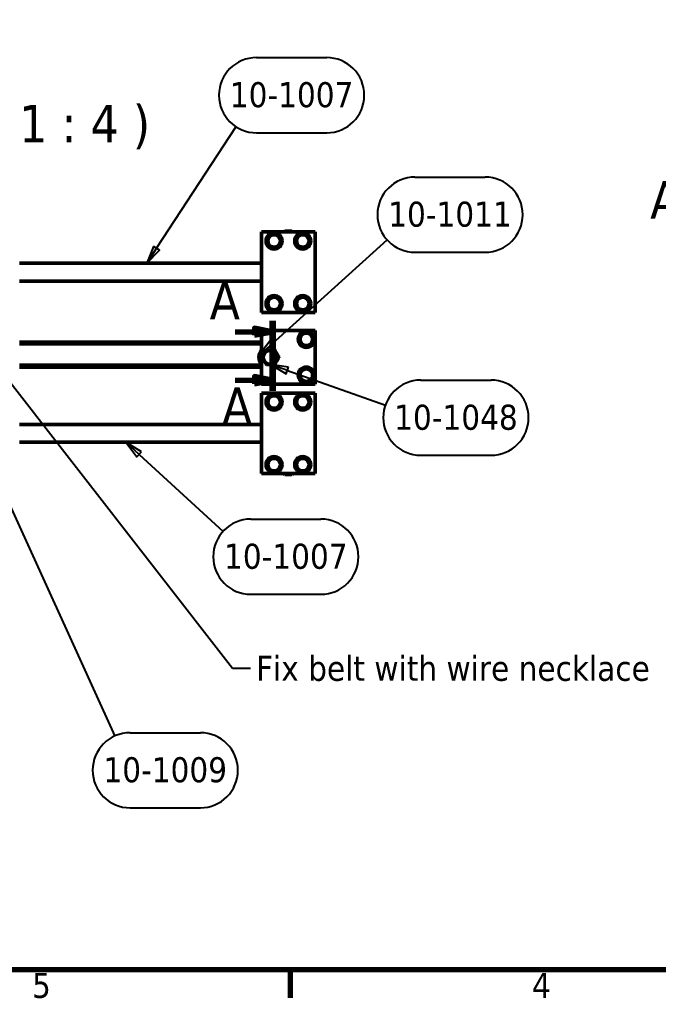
# Model space of a CAD drawing. Header units: millimetres. Extents: x -1492 to 2520, y -1551 to 1782.
# Drawn here: x 613 to 1149, y 36 to 857 of the extents above; entities that cross this region are included whole.
import ezdxf

# ---------------------------------------------------------------- set-up
doc = ezdxf.new("R2010")
doc.units = ezdxf.units.MM
doc.header["$LTSCALE"] = 6
doc.linetypes.add('CHAIN', pattern=[0.3543, 0.2362, -0.0295, 0.0591, -0.0295])
for name, color, linetype, lineweight in [('Border (ISO)', 7, 'Continuous', 70), ('Section Line (ISO)', 7, 'CHAIN', 70), ('Symbol (ISO)', 7, 'Continuous', 25), ('Visible (ISO)', 7, 'Continuous', 50)]:
    doc.layers.add(name, color=color, linetype=linetype, lineweight=lineweight)
doc.styles.add('Label Text (ISO)', font='tahoma.ttf')
doc.styles.add('Note Text (ISO)', font='tahoma.ttf')
doc.dimstyles.new('Default - Method 1b (ISO)$7', dxfattribs={"dimscale": 6, "dimtxt": 3.5, "dimasz": 2.5, "dimexe": 3.175, "dimexo": 0, "dimgap": 0.762, "dimtad": 1, "dimtoh": 1, "dimrnd": 1e-08, "dimtxsty": 'Note Text (ISO)', "dimcen": 0.09, "dimdle": 10, "dimclrd": 256, "dimclre": 256, "dimclrt": 256, "dimazin": 2, "dimtfac": 1, "dimtmove": 0, "dimatfit": 3, "dimfxl": 1, "dimtolj": 1, "dimlwd": -1, "dimlwe": -1, "dimarcsym": 0})

# ---------------------------------------------------------------- blocks, each defined once
blk = doc.blocks.new('Borders Default Border')
at = {"layer": 'Border (ISO)'}
blk.add_line((140, 10), (140, 6.1), dxfattribs=at)
at = {"layer": 'Border (ISO)', "flags": 128}
blk.add_lwpolyline([(10, 10), (10, 287), (410, 287), (410, 10), (10, 10)], dxfattribs=at)
at = {"layer": 'Border (ISO)', "char_height": 3.5, "attachment_point": 7, "style": 'Note Text (ISO)'}
for s, insert in [('5', (103.98, 6.03)), ('4', (173.78, 6.1))]:
    blk.add_mtext(s, dxfattribs=dict(at, insert=insert))
blk = doc.blocks.new('Balloon13')
at = {"layer": 'Symbol (ISO)'}
for p, q in [((157.44, 120.76), (167.23, 120.76)), ((137.52, 97.49), (153.56, 112)), ((157.44, 110.26), (167.23, 110.26)), ((137.18, 97.86), (135.66, 95.82)), ((137.52, 97.49), (135.66, 95.82)), ((135.66, 95.82), (137.85, 97.12)), ((137.85, 97.12), (137.18, 97.86))]:
    blk.add_line(p, q, dxfattribs=at)
at = {"layer": 'Symbol (ISO)', "flags": 128}
blk.add_lwpolyline([(137.18, 97.86), (135.66, 95.82), (137.85, 97.12), (137.18, 97.86)], dxfattribs=at)
at = {"layer": 'Symbol (ISO)'}
for centre, start, end in [((157.44, 115.51), 90, 270), ((167.23, 115.51), 270, 90)]:
    blk.add_arc(centre, 5.25, start, end, dxfattribs=at)
blk.add_solid([(137.18, 97.86), (135.66, 95.82), (137.85, 97.12), (137.18, 97.86)], dxfattribs=at)
at = {"layer": 'Symbol (ISO)', "insert": (162.33, 115.55), "char_height": 3.5, "attachment_point": 5, "style": 'Note Text (ISO)'}
blk.add_mtext('10-1011', dxfattribs=at)
blk = doc.blocks.new('Balloon14')
at = {"layer": 'Symbol (ISO)'}
for p, q in [((139.63, 93.76), (137.27, 94.59)), ((139.8, 94.23), (137.27, 94.59)), ((137.27, 94.59), (139.46, 93.28)), ((139.46, 93.28), (139.8, 94.23)), ((139.63, 93.76), (153.32, 88.9)), ((158.26, 92.4), (168.06, 92.4)), ((158.26, 81.9), (168.06, 81.9))]:
    blk.add_line(p, q, dxfattribs=at)
at = {"layer": 'Symbol (ISO)', "flags": 128}
blk.add_lwpolyline([(139.8, 94.23), (137.27, 94.59), (139.46, 93.28), (139.8, 94.23)], dxfattribs=at)
at = {"layer": 'Symbol (ISO)'}
for centre, start, end in [((158.26, 87.15), 90, 270), ((168.06, 87.15), 270, 90)]:
    blk.add_arc(centre, 5.25, start, end, dxfattribs=at)
blk.add_solid([(139.8, 94.23), (137.27, 94.59), (139.46, 93.28), (139.8, 94.23)], dxfattribs=at)
at = {"layer": 'Symbol (ISO)', "insert": (163.16, 87.18), "char_height": 3.5, "attachment_point": 5, "style": 'Note Text (ISO)'}
blk.add_mtext('10-1048', dxfattribs=at)
blk = doc.blocks.new('Balloon17')
at = {"layer": 'Symbol (ISO)'}
for p, q in [((135.33, 137.45), (145.12, 137.45)), ((121.36, 110.81), (132.47, 127.82)), ((135.33, 126.95), (145.12, 126.95)), ((120.94, 111.08), (119.99, 108.72)), ((121.36, 110.81), (119.99, 108.72)), ((121.78, 110.53), (120.94, 111.08)), ((119.99, 108.72), (121.78, 110.53))]:
    blk.add_line(p, q, dxfattribs=at)
at = {"layer": 'Symbol (ISO)', "flags": 128}
blk.add_lwpolyline([(120.94, 111.08), (119.99, 108.72), (121.78, 110.53), (120.94, 111.08)], dxfattribs=at)
at = {"layer": 'Symbol (ISO)'}
for centre, start, end in [((135.33, 132.2), 90, 270), ((145.12, 132.2), 270, 90)]:
    blk.add_arc(centre, 5.25, start, end, dxfattribs=at)
blk.add_solid([(120.94, 111.08), (119.99, 108.72), (121.78, 110.53), (120.94, 111.08)], dxfattribs=at)
at = {"layer": 'Symbol (ISO)', "insert": (140.22, 132.24), "char_height": 3.5, "attachment_point": 5, "style": 'Note Text (ISO)'}
blk.add_mtext('10-1007', dxfattribs=at)
blk = doc.blocks.new('Balloon18')
at = {"layer": 'Symbol (ISO)'}
for p, q in [((118.94, 82.02), (117.1, 83.72)), ((119.28, 82.39), (117.1, 83.72)), ((117.1, 83.72), (118.6, 81.66)), ((118.6, 81.66), (119.28, 82.39)), ((118.94, 82.02), (130.66, 71.27)), ((134.52, 72.98), (144.3, 72.98)), ((134.52, 62.48), (144.3, 62.48))]:
    blk.add_line(p, q, dxfattribs=at)
at = {"layer": 'Symbol (ISO)', "flags": 128}
blk.add_lwpolyline([(119.28, 82.39), (117.1, 83.72), (118.6, 81.66), (119.28, 82.39)], dxfattribs=at)
at = {"layer": 'Symbol (ISO)'}
for centre, start, end in [((134.52, 67.73), 90, 270), ((144.3, 67.73), 270, 90)]:
    blk.add_arc(centre, 5.25, start, end, dxfattribs=at)
blk.add_solid([(119.28, 82.39), (117.1, 83.72), (118.6, 81.66), (119.28, 82.39)], dxfattribs=at)
at = {"layer": 'Symbol (ISO)', "insert": (139.41, 67.76), "char_height": 3.5, "attachment_point": 5, "style": 'Note Text (ISO)'}
blk.add_mtext('10-1007', dxfattribs=at)
blk = doc.blocks.new('2dTransSection0')
at = {"layer": 'Section Line (ISO)', "linetype": 'Continuous'}
for p, q in [((137.56, 100.66), (137.56, 90.89)), ((132.34, 99.16), (135.06, 99.16)), ((137.56, 99.16), (135.06, 99.66)), ((135.06, 99.66), (135.06, 98.66)), ((135.06, 99.16), (137.56, 99.16)), ((135.06, 98.66), (137.56, 99.16)), ((132.34, 92.39), (135.06, 92.39)), ((137.56, 92.39), (135.06, 92.89)), ((135.06, 92.89), (135.06, 91.89)), ((135.06, 92.39), (137.56, 92.39)), ((135.06, 91.89), (137.56, 92.39))]:
    blk.add_line(p, q, dxfattribs=at)
at = {"layer": 'Section Line (ISO)', "linetype": 'Continuous', "lineweight": 140}
blk.add_line((137.56, 100.66), (137.56, 90.89), dxfattribs=at)
at = {"layer": 'Section Line (ISO)', "linetype": 'Continuous', "flags": 128}
for points in [[(135.06, 98.66), (137.56, 99.16), (135.06, 99.66), (135.06, 98.66)], [(135.06, 91.89), (137.56, 92.39), (135.06, 92.89), (135.06, 91.89)]]:
    blk.add_lwpolyline(points, dxfattribs=at)
at = {"layer": 'Section Line (ISO)'}
for points in [[(135.06, 98.66), (137.56, 99.16), (135.06, 99.66), (135.06, 98.66)], [(135.06, 91.89), (137.56, 92.39), (135.06, 92.89), (135.06, 91.89)]]:
    blk.add_solid(points, dxfattribs=at)
at = {"layer": 'Section Line (ISO)', "char_height": 5.25, "attachment_point": 7, "style": 'Label Text (ISO)'}
for insert in [(128.78, 100.89), (130.5, 86.12)]:
    blk.add_mtext('A', dxfattribs=dict(at, insert=insert))
blk = doc.blocks.new('Balloon21')
at = {"layer": 'Symbol (ISO)'}
for p, q in [((98.41, 80.31), (97.38, 82.59)), ((98.87, 80.52), (97.38, 82.59)), ((97.38, 82.59), (97.96, 80.11)), ((97.96, 80.11), (98.87, 80.52)), ((98.41, 80.31), (115.53, 42.66)), ((117.69, 43.15), (127.48, 43.15)), ((117.69, 32.65), (127.48, 32.65))]:
    blk.add_line(p, q, dxfattribs=at)
at = {"layer": 'Symbol (ISO)', "flags": 128}
blk.add_lwpolyline([(98.87, 80.52), (97.38, 82.59), (97.96, 80.11), (98.87, 80.52)], dxfattribs=at)
at = {"layer": 'Symbol (ISO)'}
for centre, start, end in [((117.69, 37.9), 90, 270), ((127.48, 37.9), 270, 90)]:
    blk.add_arc(centre, 5.25, start, end, dxfattribs=at)
blk.add_solid([(98.87, 80.52), (97.38, 82.59), (97.96, 80.11), (98.87, 80.52)], dxfattribs=at)
at = {"layer": 'Symbol (ISO)', "insert": (122.58, 37.94), "char_height": 3.5, "attachment_point": 5, "style": 'Note Text (ISO)'}
blk.add_mtext('10-1009', dxfattribs=at)

msp = doc.modelspace()

# ---------------------------------------------------------------- linework, layer by layer
at = {"layer": 'Visible (ISO)'}
for p, q in [((816.14, 678.54), (816.14, 611.04)), ((816.14, 678.54), (861.14, 678.54)), ((835.62, 679.28), (834.89, 678.54)), ((835.62, 679.28), (841.65, 679.28)), ((841.65, 679.28), (842.39, 678.54)), ((861.14, 678.54), (861.14, 611.04)), ((816.14, 652.29), (613.49, 652.29)), ((816.14, 637.29), (613.49, 637.29)), ((816.14, 611.04), (861.14, 611.04)), ((816.14, 596.05), (816.14, 551.05)), ((816.14, 596.05), (861.14, 596.05)), ((861.14, 596.05), (861.14, 551.05)), ((816.14, 586.3), (613.49, 586.3)), ((613.49, 584.8), (816.14, 584.8)), ((816.14, 566.8), (613.49, 566.8)), ((613.49, 565.3), (816.14, 565.3)), ((816.14, 551.05), (861.14, 551.05)), ((816.14, 543.54), (816.14, 476.04)), ((816.14, 543.54), (861.14, 543.54)), ((861.14, 543.54), (861.14, 476.04)), ((816.14, 517.29), (613.49, 517.29)), ((816.14, 502.29), (613.49, 502.29)), ((816.14, 476.04), (861.14, 476.04)), ((835.62, 475.3), (834.89, 476.04)), ((841.65, 475.3), (842.39, 476.04)), ((841.65, 475.3), (835.62, 475.3))]:
    msp.add_line(p, q, dxfattribs=at)
for centre in [(826.64, 671.04), (850.64, 671.04), (826.64, 618.54), (850.64, 618.54), (853.64, 588.55), (853.64, 558.55), (826.64, 536.04), (850.64, 536.04), (826.64, 483.54), (850.64, 483.54)]:
    msp.add_circle(centre, 6.75, dxfattribs=at)
for centre, radius, start, end in [((826.64, 671.04), 5.25, 150, 210), ((826.64, 671.04), 5.25, 90, 150), ((826.64, 671.04), 5.25, 30, 90), ((826.64, 671.04), 5.25, 330, 30), ((850.64, 671.04), 5.25, 150, 210), ((850.64, 671.04), 5.25, 90, 150), ((850.64, 671.04), 5.25, 30, 90), ((850.64, 671.04), 5.25, 330, 30), ((826.64, 671.04), 5.25, 210, 270), ((826.64, 671.04), 5.25, 270, 330), ((850.64, 671.04), 5.25, 210, 270), ((850.64, 671.04), 5.25, 270, 330), ((826.64, 618.54), 5.25, 90, 150), ((826.64, 618.54), 5.25, 30, 90), ((850.64, 618.54), 5.25, 90, 150), ((850.64, 618.54), 5.25, 30, 90), ((826.64, 618.54), 5.25, 150, 210), ((826.64, 618.54), 5.25, 210, 270), ((826.64, 618.54), 5.25, 270, 330), ((826.64, 618.54), 5.25, 330, 30), ((850.64, 618.54), 5.25, 150, 210), ((850.64, 618.54), 5.25, 210, 270), ((850.64, 618.54), 5.25, 270, 330), ((850.64, 618.54), 5.25, 330, 30), ((853.64, 588.55), 5.25, 150, 210), ((853.64, 588.55), 5.25, 90, 150), ((853.64, 588.55), 5.25, 30, 90), ((853.64, 588.55), 5.25, 330, 30), ((853.64, 588.55), 5.25, 210, 270), ((853.64, 588.55), 5.25, 270, 330), ((823.64, 573.55), 9.75, 140.28486, 219.71514), ((823.64, 573.55), 6, 150, 210), ((823.64, 573.55), 6, 90, 150), ((823.64, 573.55), 6, 30, 90), ((823.64, 573.55), 6, 330, 30), ((823.64, 573.55), 6, 210, 270), ((823.64, 573.55), 6, 270, 330), ((853.64, 558.55), 5.25, 150, 210), ((853.64, 558.55), 5.25, 90, 150), ((853.64, 558.55), 5.25, 30, 90), ((853.64, 558.55), 5.25, 330, 30), ((853.64, 558.55), 5.25, 210, 270), ((853.64, 558.55), 5.25, 270, 330), ((826.64, 536.04), 5.25, 150, 210), ((826.64, 536.04), 5.25, 90, 150), ((826.64, 536.04), 5.25, 210, 270), ((826.64, 536.04), 5.25, 30, 90), ((826.64, 536.04), 5.25, 270, 330), ((826.64, 536.04), 5.25, 330, 30), ((850.64, 536.04), 5.25, 150, 210), ((850.64, 536.04), 5.25, 90, 150), ((850.64, 536.04), 5.25, 210, 270), ((850.64, 536.04), 5.25, 30, 90), ((850.64, 536.04), 5.25, 270, 330), ((850.64, 536.04), 5.25, 330, 30), ((826.64, 483.54), 5.25, 150, 210), ((826.64, 483.54), 5.25, 90, 150), ((826.64, 483.54), 5.25, 30, 90), ((826.64, 483.54), 5.25, 330, 30), ((850.64, 483.54), 5.25, 150, 210), ((850.64, 483.54), 5.25, 90, 150), ((850.64, 483.54), 5.25, 30, 90), ((850.64, 483.54), 5.25, 330, 30), ((826.64, 483.54), 5.25, 210, 270), ((826.64, 483.54), 5.25, 270, 330), ((850.64, 483.54), 5.25, 210, 270), ((850.64, 483.54), 5.25, 270, 330)]:
    msp.add_arc(centre, radius, start, end, dxfattribs=at)
for points in [[(820.57, 671.04), (821.39, 672.45), (822.09, 673.67)], [(822.09, 673.67), (822.79, 674.88), (823.6, 676.29)], [(823.6, 676.29), (825.23, 676.29), (826.64, 676.29)], [(826.64, 676.29), (828.04, 676.29), (829.67, 676.29)], [(829.67, 676.29), (830.48, 674.88), (831.18, 673.67)], [(831.18, 673.67), (831.89, 672.45), (832.7, 671.04)], [(844.57, 671.04), (845.39, 672.45), (846.09, 673.67)], [(846.09, 673.67), (846.79, 674.88), (847.6, 676.29)], [(847.6, 676.29), (849.23, 676.29), (850.64, 676.29)], [(850.64, 676.29), (852.04, 676.29), (853.67, 676.29)], [(853.67, 676.29), (854.48, 674.88), (855.18, 673.67)], [(855.18, 673.67), (855.89, 672.45), (856.7, 671.04)], [(822.09, 668.42), (821.39, 669.63), (820.57, 671.04)], [(823.6, 665.79), (822.79, 667.2), (822.09, 668.42)], [(826.64, 665.79), (825.23, 665.79), (823.6, 665.79)], [(829.67, 665.79), (828.04, 665.79), (826.64, 665.79)], [(831.18, 668.42), (830.48, 667.2), (829.67, 665.79)], [(832.7, 671.04), (831.89, 669.63), (831.18, 668.42)], [(846.09, 668.42), (845.39, 669.63), (844.57, 671.04)], [(847.6, 665.79), (846.79, 667.2), (846.09, 668.42)], [(850.64, 665.79), (849.23, 665.79), (847.6, 665.79)], [(853.67, 665.79), (852.04, 665.79), (850.64, 665.79)], [(855.18, 668.42), (854.48, 667.2), (853.67, 665.79)], [(856.7, 671.04), (855.89, 669.63), (855.18, 668.42)], [(822.09, 621.17), (822.79, 622.38), (823.6, 623.79)], [(823.6, 623.79), (825.23, 623.79), (826.64, 623.79)], [(826.64, 623.79), (828.04, 623.79), (829.67, 623.79)], [(829.67, 623.79), (830.48, 622.38), (831.18, 621.17)], [(846.09, 621.17), (846.79, 622.38), (847.6, 623.79)], [(847.6, 623.79), (849.23, 623.79), (850.64, 623.79)], [(850.64, 623.79), (852.04, 623.79), (853.67, 623.79)], [(853.67, 623.79), (854.48, 622.38), (855.18, 621.17)], [(820.57, 618.54), (821.39, 619.95), (822.09, 621.17)], [(822.09, 615.92), (821.39, 617.13), (820.57, 618.54)], [(823.6, 613.29), (822.79, 614.7), (822.09, 615.92)], [(831.18, 615.92), (830.48, 614.7), (829.67, 613.29)], [(831.18, 621.17), (831.89, 619.95), (832.7, 618.54)], [(832.7, 618.54), (831.89, 617.13), (831.18, 615.92)], [(844.57, 618.54), (845.39, 619.95), (846.09, 621.17)], [(846.09, 615.92), (845.39, 617.13), (844.57, 618.54)], [(847.6, 613.29), (846.79, 614.7), (846.09, 615.92)], [(855.18, 615.92), (854.48, 614.7), (853.67, 613.29)], [(855.18, 621.17), (855.89, 619.95), (856.7, 618.54)], [(856.7, 618.54), (855.89, 617.13), (855.18, 615.92)], [(826.64, 613.29), (825.23, 613.29), (823.6, 613.29)], [(829.67, 613.29), (828.04, 613.29), (826.64, 613.29)], [(850.64, 613.29), (849.23, 613.29), (847.6, 613.29)], [(853.67, 613.29), (852.04, 613.29), (850.64, 613.29)], [(847.57, 588.55), (848.39, 589.96), (849.09, 591.17)], [(849.09, 591.17), (849.79, 592.39), (850.6, 593.8)], [(850.6, 593.8), (852.23, 593.8), (853.64, 593.8)], [(853.64, 593.8), (855.04, 593.8), (856.67, 593.8)], [(856.67, 593.8), (857.48, 592.39), (858.18, 591.17)], [(858.18, 591.17), (858.89, 589.96), (859.7, 588.55)], [(849.09, 585.92), (848.39, 587.14), (847.57, 588.55)], [(850.6, 583.3), (849.79, 584.71), (849.09, 585.92)], [(853.64, 583.3), (852.23, 583.3), (850.6, 583.3)], [(856.67, 583.3), (855.04, 583.3), (853.64, 583.3)], [(858.18, 585.92), (857.48, 584.71), (856.67, 583.3)], [(859.7, 588.55), (858.89, 587.14), (858.18, 585.92)], [(816.71, 573.55), (817.64, 575.16), (818.44, 576.55)], [(818.44, 576.55), (819.24, 577.94), (820.17, 579.55)], [(820.17, 579.55), (822.03, 579.55), (823.64, 579.55)], [(823.64, 579.55), (825.24, 579.55), (827.1, 579.55)], [(827.1, 579.55), (828.03, 577.94), (828.83, 576.55)], [(828.83, 576.55), (829.64, 575.16), (830.56, 573.55)], [(818.44, 570.55), (817.64, 571.94), (816.71, 573.55)], [(820.17, 567.55), (819.24, 569.16), (818.44, 570.55)], [(823.64, 567.55), (822.03, 567.55), (820.17, 567.55)], [(827.1, 567.55), (825.24, 567.55), (823.64, 567.55)], [(828.83, 570.55), (828.03, 569.16), (827.1, 567.55)], [(830.56, 573.55), (829.64, 571.94), (828.83, 570.55)], [(847.57, 558.55), (848.39, 559.96), (849.09, 561.17)], [(849.09, 555.92), (848.39, 557.14), (847.57, 558.55)], [(849.09, 561.17), (849.79, 562.39), (850.6, 563.8)], [(850.6, 563.8), (852.23, 563.8), (853.64, 563.8)], [(853.64, 563.8), (855.04, 563.8), (856.67, 563.8)], [(856.67, 563.8), (857.48, 562.39), (858.18, 561.17)], [(858.18, 561.17), (858.89, 559.96), (859.7, 558.55)], [(859.7, 558.55), (858.89, 557.14), (858.18, 555.92)], [(850.6, 553.3), (849.79, 554.71), (849.09, 555.92)], [(853.64, 553.3), (852.23, 553.3), (850.6, 553.3)], [(856.67, 553.3), (855.04, 553.3), (853.64, 553.3)], [(858.18, 555.92), (857.48, 554.71), (856.67, 553.3)], [(820.57, 536.04), (821.39, 537.45), (822.09, 538.67)], [(822.09, 533.42), (821.39, 534.63), (820.57, 536.04)], [(822.09, 538.67), (822.79, 539.88), (823.6, 541.29)], [(823.6, 530.79), (822.79, 532.2), (822.09, 533.42)], [(823.6, 541.29), (825.23, 541.29), (826.64, 541.29)], [(826.64, 541.29), (828.04, 541.29), (829.67, 541.29)], [(829.67, 541.29), (830.48, 539.88), (831.18, 538.67)], [(831.18, 533.42), (830.48, 532.2), (829.67, 530.79)], [(831.18, 538.67), (831.89, 537.45), (832.7, 536.04)], [(832.7, 536.04), (831.89, 534.63), (831.18, 533.42)], [(844.57, 536.04), (845.39, 537.45), (846.09, 538.67)], [(846.09, 533.42), (845.39, 534.63), (844.57, 536.04)], [(846.09, 538.67), (846.79, 539.88), (847.6, 541.29)], [(847.6, 530.79), (846.79, 532.2), (846.09, 533.42)], [(847.6, 541.29), (849.23, 541.29), (850.64, 541.29)], [(850.64, 541.29), (852.04, 541.29), (853.67, 541.29)], [(853.67, 541.29), (854.48, 539.88), (855.18, 538.67)], [(855.18, 533.42), (854.48, 532.2), (853.67, 530.79)], [(855.18, 538.67), (855.89, 537.45), (856.7, 536.04)], [(856.7, 536.04), (855.89, 534.63), (855.18, 533.42)], [(826.64, 530.79), (825.23, 530.79), (823.6, 530.79)], [(829.67, 530.79), (828.04, 530.79), (826.64, 530.79)], [(850.64, 530.79), (849.23, 530.79), (847.6, 530.79)], [(853.67, 530.79), (852.04, 530.79), (850.64, 530.79)], [(820.57, 483.54), (821.39, 484.95), (822.09, 486.17)], [(822.09, 486.17), (822.79, 487.38), (823.6, 488.79)], [(823.6, 488.79), (825.23, 488.79), (826.64, 488.79)], [(826.64, 488.79), (828.04, 488.79), (829.67, 488.79)], [(829.67, 488.79), (830.48, 487.38), (831.18, 486.17)], [(831.18, 486.17), (831.89, 484.95), (832.7, 483.54)], [(844.57, 483.54), (845.39, 484.95), (846.09, 486.17)], [(846.09, 486.17), (846.79, 487.38), (847.6, 488.79)], [(847.6, 488.79), (849.23, 488.79), (850.64, 488.79)], [(850.64, 488.79), (852.04, 488.79), (853.67, 488.79)], [(853.67, 488.79), (854.48, 487.38), (855.18, 486.17)], [(855.18, 486.17), (855.89, 484.95), (856.7, 483.54)], [(822.09, 480.92), (821.39, 482.13), (820.57, 483.54)], [(823.6, 478.29), (822.79, 479.7), (822.09, 480.92)], [(826.64, 478.29), (825.23, 478.29), (823.6, 478.29)], [(829.67, 478.29), (828.04, 478.29), (826.64, 478.29)], [(831.18, 480.92), (830.48, 479.7), (829.67, 478.29)], [(832.7, 483.54), (831.89, 482.13), (831.18, 480.92)], [(846.09, 480.92), (845.39, 482.13), (844.57, 483.54)], [(847.6, 478.29), (846.79, 479.7), (846.09, 480.92)], [(850.64, 478.29), (849.23, 478.29), (847.6, 478.29)], [(853.67, 478.29), (852.04, 478.29), (850.64, 478.29)], [(855.18, 480.92), (854.48, 479.7), (853.67, 478.29)], [(856.7, 483.54), (855.89, 482.13), (855.18, 480.92)]]:
    msp.add_rational_spline(points, [1, 1.0379548493, 1], degree=2, dxfattribs=at)

# ---------------------------------------------------------------- block references
at = {"xscale": 6, "yscale": 6, "zscale": 6}
msp.add_blockref('Borders Default Border', (0, 0), dxfattribs=at)
at = {"layer": 'Section Line (ISO)', "xscale": 6, "yscale": 6, "zscale": 6}
msp.add_blockref('2dTransSection0', (0, 0), dxfattribs=at)
at = {"layer": 'Symbol (ISO)', "xscale": 6, "yscale": 6, "zscale": 6}
for name in ['Balloon17', 'Balloon13', 'Balloon14', 'Balloon18', 'Balloon21']:
    msp.add_blockref(name, (0, 0), dxfattribs=at)

# ---------------------------------------------------------------- texts
at = {"layer": 'Symbol (ISO)', "char_height": 31.5, "attachment_point": 7, "style": 'Label Text (ISO)'}
for s, insert in [('Back view ( 1 : 4 )', (387.4, 747.9)), ('A-A ( 1 : 4 )', (1141.61, 683.96))]:
    msp.add_mtext(s, dxfattribs=dict(at, insert=insert))
at = {"layer": 'Symbol (ISO)', "insert": (811.52, 323.36), "char_height": 21, "width": 336.1872, "attachment_point": 1, "style": 'Note Text (ISO)'}
msp.add_mtext('\\fTahoma|b0|i0;Fix belt with wire necklace', dxfattribs=at)

# ---------------------------------------------------------------- leaders
at = {"layer": 'Symbol (ISO)', "annotation_type": 0, "has_hookline": 1, "hookline_direction": 0, "text_width": 333.38}
msp.add_leader([(593.19, 568.56), (791.95, 312.86), (806.95, 312.86)], dimstyle='Default - Method 1b (ISO)$7', override={"dimtad": 0}, dxfattribs=at)

doc.saveas('drawing.dxf')
